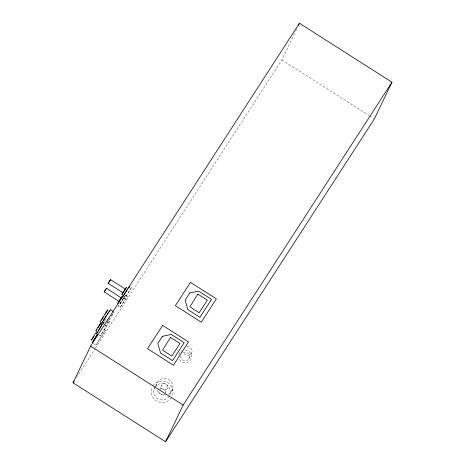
<?xml version="1.0" encoding="UTF-8"?>
<svg xmlns="http://www.w3.org/2000/svg" width="465" height="465" viewBox="0 0 465 465"><rect width="100%" height="100%" fill="white"/><g stroke="black" fill="none" stroke-linecap="round" stroke-linejoin="round"><path stroke-width="0.35" stroke-dasharray="2.33 1.74" d="M93.285 343.466L95.924 345.152L105.346 330.342L101.643 327.982M98.737 334.969L100.324 335.98L109.74 321.17L107.101 319.484M104.788 326.57L114.14 311.992L113.884 312.265M105.346 330.342L95.924 345.152M109.74 321.17L100.324 335.98M125.521 295.141L127.323 296.496L120.307 307.429L118.459 306.249L122.65 299.321M120.307 307.429L127.369 296.321M123.423 298.251L124.347 298.838L131.409 287.736L129.561 286.556M131.409 287.736L124.347 298.838M95.494 348.07L281.866 59.95L295.438 31.62M295.752 30.975L296.676 29.045M154.066 389.153L155.275 386.63M155.577 386.002L157.403 382.166M159.704 389.391L161.82 384.979M165.145 392.861L167.609 387.705M169.859 395.047L172.591 389.315M188.813 358.841L191.923 352.325M125.469 295.316L118.459 306.249M105.171 325.855L105.846 324.692M102.782 324.262L104.881 320.629L102.288 324.378M102.893 324.215L106.043 318.81L105.235 319.844M106.77 323.175L109.694 318.525M76.585 377.313L95.104 348.68M102.213 324.378L104.416 321.036M111.478 315.77L113.332 313.026M123.016 298.885L124.347 296.995L119.633 304.401L125.335 295.351M281.866 59.95L368.867 115.39M369.477 115.779L373.767 118.517M171.37 397.656A10.974 10.678 25.6 0 1 156.938 401.092A10.974 10.678 25.6 0 1 152.189 387.083M152.869 385.863A10.974 10.678 25.6 0 1 167.301 382.422A10.974 10.678 25.6 0 1 172.05 396.43M185.355 350.052A6.586 6.405 25.6 0 1 190.662 360.02A6.586 6.405 25.6 0 1 179.321 359.369M178.851 354.458A6.586 6.405 25.6 0 1 182.048 350.726M163.622 394.576A3.226 3.139 25.6 0 1 158.914 391.577M159.937 389.403A3.226 3.139 25.6 0 1 165.191 392.751M169.254 396.308A8.469 8.236 25.6 0 1 157.96 398.865A8.469 8.236 25.6 0 1 154.624 387.827M154.984 387.211A8.469 8.236 25.6 0 1 170.173 394.361M156.118 386.235A8.469 8.236 25.6 0 1 169.01 379.795A8.469 8.236 25.6 0 1 168.481 394.111M165.883 394.913A8.469 8.236 25.6 0 1 156.641 389.432M183.071 352.644A4.388 4.272 25.6 0 1 189.267 355.248A4.388 4.272 25.6 0 1 185.715 360.747A4.388 4.272 25.6 0 1 180.745 356.231M186.773 346.774A4.388 4.272 25.6 0 1 191.906 349.744A4.388 4.272 25.6 0 1 189.453 354.964A4.388 4.272 25.6 0 1 183.89 352.906M161.704 388.13A3.226 3.139 25.6 0 0 167.261 388.444A3.226 3.139 25.6 0 0 164.656 383.561A3.226 3.139 25.6 0 0 161.704 388.13"/><path stroke-width="0.7" d="M120.051 299.536L118.964 301.367L104.177 291.881L106.514 288.23L121.202 297.902M106.514 288.23L104.16 291.933M122.998 292.781L108.2 283.348L109.287 281.517L110.554 279.645L125.358 289.079M93.163 341.316L94.808 338.41M110.368 309.864L113.082 311.318M73.04 382.794L90.623 346.094L299.448 23.25L391.96 82.206L374.377 118.906L165.552 441.75L73.04 382.794L74.22 380.969M298.524 25.18L299.448 23.25M165.552 441.75L183.134 405.05L391.96 82.206M123.016 292.723L125.294 289.149M122.266 296.292L122.493 295.816L120.359 299.059M129.218 287.265L129.508 286.725M102.782 321.391L101.015 324.442L101.271 324.169M98.121 331.08L99.324 329.063M122.836 296.949L123.347 296.077M106.061 312.759L107.746 309.771L100.004 321.949L100.213 321.722M102.149 322.338L110.438 309.632M125.509 289.044L126.532 287.225L121.824 294.63L122.638 293.52M121.47 297.629L121.929 296.868M105.16 314.218L105.764 313.241M103.067 320.815L106.607 315.206M95.685 336.991L92.227 342.792L93.035 341.758M124.033 294.938L124.858 293.607M100.051 324.489L100.655 323.53M99.772 328.214L101.905 324.861M95.377 337.387L97.313 334.434M125.161 293.13L125.765 292.171M99.748 324.971L97.935 327.773M101.992 324.832L96.621 333.62L97.429 332.585M96.586 335.474L97.505 334.033M120.58 298.6L117.784 303.221L118.598 302.105M126.073 291.689L126.689 290.73M103.154 317.368L101.347 320.118M101.027 322.297L95.93 330.621L96.54 329.836M96.726 331.301L91.314 340.142L91.518 339.921M93.442 337.113L94.07 336.16M126.98 290.282L127.567 289.387M107.415 314.055L109.601 310.951M93.169 337.526L91.96 339.311M120.65 298.611L121.319 297.664M128.34 288.224L129.561 286.556M110.554 279.645L108.2 283.348M90.623 346.094L183.134 405.05M170.452 337.427L162.564 350.128L171.818 356.027L179.972 343.42L170.452 337.427M197.811 294.118L189.923 306.824L199.177 312.718L207.332 300.111L197.811 294.118M162.616 325.407L147.533 348.721L173.433 365.228L188.517 341.915L162.616 325.407M190.458 282.36L175.375 305.679L201.281 322.187L216.365 298.867L190.458 282.36M189.755 293.026L185.117 300.198L187.947 309.678L199.927 317.316L211.529 299.379L198.578 291.125L189.755 293.026M162.395 336.329L157.751 343.507L160.588 352.987L172.567 360.619L184.169 342.688L171.219 334.428L162.395 336.329"/></g></svg>
